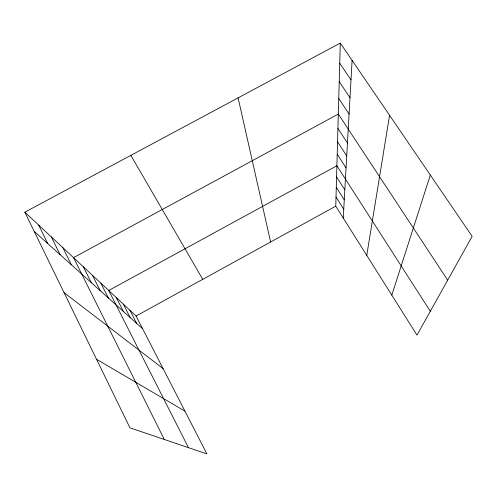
<?xml version="1.0" encoding="UTF-8"?>
<svg xmlns="http://www.w3.org/2000/svg" width="497" height="497" viewBox="0 0 497 497"><rect width="100%" height="100%" fill="white"/><g stroke="black" fill="none" stroke-linecap="round" stroke-linejoin="round"><path stroke-width="0.75" d="M340.296 43.084L472.15 236.355L416.977 335.127L335.767 206.156L340.296 43.084L24.85 212.194L129.941 427.818L206.907 453.916L136.085 316.011L24.85 212.194M343.253 218.053L352.093 60.373M366.755 255.365L389.567 115.304M391.804 295.15L430.327 175.05M136.085 316.011L335.767 206.156M96.542 359.294L184.934 411.143M64.051 292.634L163.091 368.6M34.231 231.434L142.608 328.722M339.737 63.194L351 79.874M339.227 81.595L350 97.698M338.755 98.493L349.087 114.055M447.679 280.165L338.327 114.061L73.537 257.632L164.296 439.466M337.923 128.45L347.459 143.037M337.556 141.794L346.738 155.934M337.208 154.2L346.067 167.918M430.303 311.277L336.885 165.768L108.737 290.49L188.481 447.673M336.581 176.889L344.837 189.823M336.289 187.282L344.278 199.85M336.022 197.017L343.75 209.237M130.854 155.362L202.745 279.339M129.91 310.246L136.607 323.336M123.318 304.102L130.208 317.589M116.279 297.529L123.368 311.445M100.885 283.16L108.389 298.001M92.448 275.282L100.177 290.627M83.359 266.802L91.324 282.681M62.895 247.699L71.375 264.777M51.321 236.901L60.081 254.644M38.691 225.11L47.749 243.573M238.094 97.872L270.635 241.989"/></g></svg>
